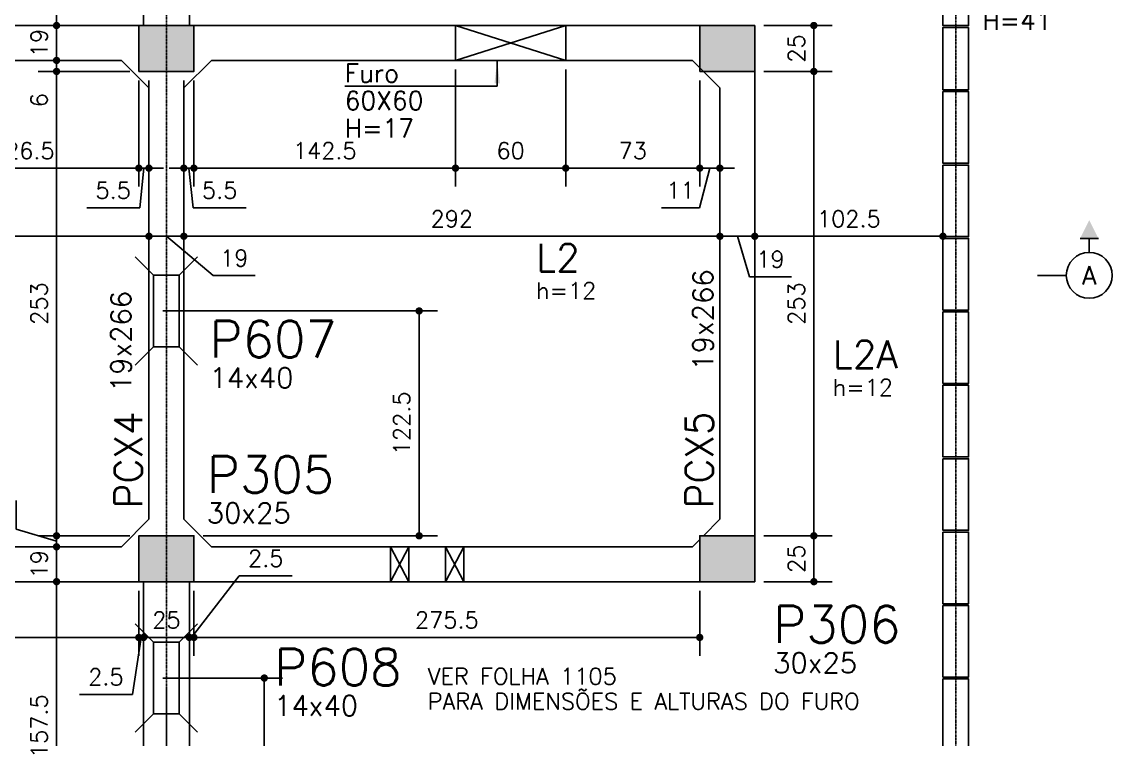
# Model space of a CAD drawing. Extents: x -39962 to 8542, y 35336 to 43602.
# Drawn here: x 1150 to 1744, y 36574 to 36965 of the extents above; entities that cross this region are included whole.
import ezdxf
from ezdxf.enums import TextEntityAlignment as Align

# ---------------------------------------------------------------- set-up
doc = ezdxf.new("R2010")
doc.units = 0
doc.linetypes.add('AXES', pattern=[0.54, 0.3, -0.08, 0.08, -0.08])
doc.layers.get('0').update_dxf_attribs({"linetype": 'CONTINUOUS'})
doc.layers.get('Defpoints').update_dxf_attribs({"linetype": 'CONTINUOUS'})
for name, color, linetype in [('41', 2, 'CONTINUOUS'), ('COTA', 1, 'CONTINUOUS'), ('EIXOS', 1, 'AXES'), ('H2', 252, 'CONTINUOUS'), ('L-D', 2, 'CONTINUOUS'), ('L-N', 4, 'CONTINUOUS'), ('LINHA_FINA', 1, 'CONTINUOUS'), ('Linha_media', 4, 'CONTINUOUS'), ('ORELHA', 1, 'CONTINUOUS'), ('P-D', 2, 'CONTINUOUS'), ('P-M', 5, 'CONTINUOUS'), ('PENA_1', 1, 'CONTINUOUS'), ('PIL-N', 4, 'CONTINUOUS'), ('VIG-D', 2, 'CONTINUOUS'), ('VIG-N', 4, 'CONTINUOUS'), ('VIGA', 3, 'CONTINUOUS')]:
    doc.layers.add(name, color=color, linetype=linetype)
doc.styles.add('COTA', font='romans.shx')
doc.styles.add('ROMANS', font='ROMANS')
doc.styles.get("Standard").update_dxf_attribs({"font": 'ROMANS.SHX'})
doc.styles.add('Texto1', font='romans.shx', dxfattribs={"height": 9})
doc.dimstyles.new('forma', dxfattribs={"dimscale": 5, "dimtxt": 1.8, "dimasz": 0.8, "dimexe": 2, "dimexo": 1, "dimgap": 1, "dimtad": 1, "dimdec": 1, "dimzin": 9, "dimdsep": 46, "dimtxsty": 'COTA', "dimblk1": 'DOT', "dimblk2": 'DOT', "dimsah": 1, "dimcen": 0, "dimdle": 1, "dimclrd": 256, "dimclre": 256, "dimclrt": 2, "dimadec": 0, "dimazin": 0, "dimtfac": 1, "dimtdec": 0, "dimtmove": 0, "dimatfit": 3, "dimfxl": 1, "dimtolj": 1, "dimtzin": 0, "dimarcsym": 0})

# ---------------------------------------------------------------- blocks, each defined once
blk = doc.blocks.new('seção_dir')
at = {"layer": 'Linha_media'}
for p, q in [((-1, 4), (1, 4)), ((0, 2.5), (0, 4)), ((-5.62, 0), (-2.5, 0))]:
    blk.add_line(p, q, dxfattribs=at)
blk.add_circle((0, 0), 2.5, dxfattribs=at)
blk.add_solid([(-1, 4), (0, 6), (1, 4)], dxfattribs=at)
blk = doc.blocks.new('atrib_seção')
at = {"layer": 'Linha_media', "style": 'ROMANS'}
blk.add_attdef('X', text='', height=2, dxfattribs=at).set_placement((0, 0), align=Align.MIDDLE)
blk = doc.blocks.new('_Dot')
at = {"color": 0, "linetype": 'ByBlock', "lineweight": -2}
blk.add_line((-0.5, 0), (-1, 0), dxfattribs=at)
at = {"color": 0, "linetype": 'ByBlock', "const_width": 0.5}
blk.add_lwpolyline([(-0.25, 0, 1), (0.25, 0, 1)], format="xyb", close=True, dxfattribs=at)
blk = doc.blocks.new('*D76')
at = {"layer": 'COTA', "lineweight": -2, "transparency": 16777216}
for p, q in [((1175.61, 36659.59), (1158.68, 36659.59)), ((1168.68, 36506.09), (1168.68, 36655.59)), ((1211.01, 36502.09), (1158.68, 36502.09))]:
    blk.add_line(p, q, dxfattribs=at)
at = {"layer": 'Defpoints', "color": 0, "transparency": 16777216}
for p in [(1168.68, 36659.59), (1180.61, 36659.59), (1216.01, 36502.09)]:
    blk.add_point(p, dxfattribs=at)
at = {"layer": 'COTA', "lineweight": -2, "transparency": 16777216, "xscale": 4, "yscale": 4, "zscale": 4}
for p, rotation in [((1168.68, 36659.59), 90), ((1168.68, 36502.09), 270)]:
    blk.add_blockref('_Dot', p, dxfattribs=dict(at, rotation=rotation))
at = {"layer": 'COTA', "color": 2, "transparency": 16777216, "insert": (1159.18, 36580.84), "char_height": 9, "attachment_point": 5, "rotation": 90, "style": 'COTA'}
blk.add_mtext('\\A1;157.5 ', dxfattribs=at)
blk = doc.blocks.new('*D77')
at = {"layer": 'COTA', "lineweight": -2, "transparency": 16777216}
for p, q in [((1175.61, 36678.59), (1158.68, 36678.59)), ((1168.68, 36663.59), (1168.68, 36674.59)), ((1175.61, 36659.59), (1158.68, 36659.59))]:
    blk.add_line(p, q, dxfattribs=at)
at = {"layer": 'Defpoints', "color": 0, "transparency": 16777216}
for p in [(1168.68, 36678.59), (1180.61, 36678.59), (1180.61, 36659.59)]:
    blk.add_point(p, dxfattribs=at)
at = {"layer": 'COTA', "lineweight": -2, "transparency": 16777216, "xscale": 4, "yscale": 4, "zscale": 4}
for p, rotation in [((1168.68, 36678.59), 90), ((1168.68, 36659.59), 270)]:
    blk.add_blockref('_Dot', p, dxfattribs=dict(at, rotation=rotation))
at = {"layer": 'COTA', "color": 2, "transparency": 16777216, "insert": (1159.18, 36669.09), "char_height": 9, "attachment_point": 5, "rotation": 90, "style": 'COTA'}
blk.add_mtext('\\A1;19 ', dxfattribs=at)
blk = doc.blocks.new('*D78')
at = {"layer": 'COTA', "lineweight": -2, "transparency": 16777216}
for p, q in [((1208.51, 36937.59), (1158.68, 36937.59)), ((1168.68, 36688.59), (1168.68, 36933.59)), ((1208.51, 36684.59), (1158.68, 36684.59))]:
    blk.add_line(p, q, dxfattribs=at)
at = {"layer": 'Defpoints', "color": 0, "transparency": 16777216}
for p in [(1168.68, 36937.59), (1213.51, 36937.59), (1213.51, 36684.59)]:
    blk.add_point(p, dxfattribs=at)
at = {"layer": 'COTA', "lineweight": -2, "transparency": 16777216, "xscale": 4, "yscale": 4, "zscale": 4}
for p, rotation in [((1168.68, 36937.59), 90), ((1168.68, 36684.59), 270)]:
    blk.add_blockref('_Dot', p, dxfattribs=dict(at, rotation=rotation))
at = {"layer": 'COTA', "color": 2, "transparency": 16777216, "insert": (1159.18, 36811.09), "char_height": 9, "attachment_point": 5, "rotation": 90, "style": 'COTA'}
blk.add_mtext('\\A1;253 ', dxfattribs=at)
blk = doc.blocks.new('*D79')
at = {"layer": 'COTA', "lineweight": -2, "transparency": 16777216}
for p, q in [((1146.68, 36688.19), (1146.68, 36703.76)), ((1168.68, 36688.59), (1168.68, 36692.59)), ((1168.68, 36681.59), (1146.68, 36688.19)), ((1208.51, 36684.59), (1158.68, 36684.59)), ((1168.68, 36684.59), (1168.68, 36678.59)), ((1168.68, 36684.59), (1168.68, 36678.59)), ((1172.01, 36678.59), (1158.68, 36678.59)), ((1168.68, 36674.59), (1168.68, 36670.59))]:
    blk.add_line(p, q, dxfattribs=at)
at = {"layer": 'Defpoints', "color": 0, "transparency": 16777216}
for p in [(1213.51, 36684.59), (1168.68, 36678.59), (1177.01, 36678.59)]:
    blk.add_point(p, dxfattribs=at)
at = {"layer": 'COTA', "lineweight": -2, "transparency": 16777216, "xscale": 4, "yscale": 4, "zscale": 4}
for p, rotation in [((1168.68, 36684.59), 270), ((1168.68, 36678.59), 90)]:
    blk.add_blockref('_Dot', p, dxfattribs=dict(at, rotation=rotation))
at = {"layer": 'COTA', "color": 2, "transparency": 16777216, "insert": (1137.18, 36695.98), "char_height": 9, "attachment_point": 5, "rotation": 90, "style": 'COTA'}
blk.add_mtext('\\A1;6 ', dxfattribs=at)
blk = doc.blocks.new('*D80')
at = {"layer": 'COTA', "lineweight": -2, "transparency": 16777216}
for p, q in [((1168.68, 36947.59), (1168.68, 36951.59)), ((1166.27, 36943.59), (1158.68, 36943.59)), ((1168.68, 36937.59), (1168.68, 36943.59)), ((1208.51, 36937.59), (1158.68, 36937.59)), ((1168.68, 36933.59), (1168.68, 36929.59))]:
    blk.add_line(p, q, dxfattribs=at)
at = {"layer": 'Defpoints', "color": 0, "transparency": 16777216}
for p in [(1168.68, 36943.59), (1171.27, 36943.59), (1213.51, 36937.59)]:
    blk.add_point(p, dxfattribs=at)
at = {"layer": 'COTA', "lineweight": -2, "transparency": 16777216, "xscale": 4, "yscale": 4, "zscale": 4}
for p, rotation in [((1168.68, 36943.59), 270), ((1168.68, 36937.59), 90)]:
    blk.add_blockref('_Dot', p, dxfattribs=dict(at, rotation=rotation))
at = {"layer": 'COTA', "color": 2, "transparency": 16777216, "insert": (1159.18, 36921.91), "char_height": 9, "attachment_point": 5, "rotation": 90, "style": 'COTA'}
blk.add_mtext('\\A1;6 ', dxfattribs=at)
blk = doc.blocks.new('*D81')
at = {"layer": 'COTA', "lineweight": -2, "transparency": 16777216}
for p, q in [((1166.27, 36962.59), (1158.68, 36962.59)), ((1168.68, 36947.59), (1168.68, 36958.59)), ((1166.27, 36943.59), (1158.68, 36943.59))]:
    blk.add_line(p, q, dxfattribs=at)
at = {"layer": 'Defpoints', "color": 0, "transparency": 16777216}
for p in [(1168.68, 36962.59), (1171.27, 36962.59), (1171.27, 36943.59)]:
    blk.add_point(p, dxfattribs=at)
at = {"layer": 'COTA', "lineweight": -2, "transparency": 16777216, "xscale": 4, "yscale": 4, "zscale": 4}
for p, rotation in [((1168.68, 36962.59), 90), ((1168.68, 36943.59), 270)]:
    blk.add_blockref('_Dot', p, dxfattribs=dict(at, rotation=rotation))
at = {"layer": 'COTA', "color": 2, "transparency": 16777216, "insert": (1159.18, 36953.09), "char_height": 9, "attachment_point": 5, "rotation": 90, "style": 'COTA'}
blk.add_mtext('\\A1;19 ', dxfattribs=at)
blk = doc.blocks.new('*D82')
at = {"layer": 'COTA', "lineweight": -2, "transparency": 16777216}
for p, q in [((1172.85, 37017.59), (1158.68, 37017.59)), ((1168.68, 36966.59), (1168.68, 37013.59)), ((1166.27, 36962.59), (1158.68, 36962.59))]:
    blk.add_line(p, q, dxfattribs=at)
at = {"layer": 'Defpoints', "color": 0, "transparency": 16777216}
for p in [(1168.68, 37017.59), (1177.85, 37017.59), (1171.27, 36962.59)]:
    blk.add_point(p, dxfattribs=at)
at = {"layer": 'COTA', "lineweight": -2, "transparency": 16777216, "xscale": 4, "yscale": 4, "zscale": 4}
for p, rotation in [((1168.68, 37017.59), 90), ((1168.68, 36962.59), 270)]:
    blk.add_blockref('_Dot', p, dxfattribs=dict(at, rotation=rotation))
at = {"layer": 'COTA', "color": 2, "transparency": 16777216, "insert": (1159.18, 36990.09), "char_height": 9, "attachment_point": 5, "rotation": 90, "style": 'COTA'}
blk.add_mtext('\\A1;55 ', dxfattribs=at)
blk = doc.blocks.new('*D87')
at = {"layer": 'COTA', "lineweight": -2, "transparency": 16777216}
for p, q in [((927.01, 36852.76), (927.01, 36857.76)), ((1219.01, 36852.76), (1219.01, 36857.76)), ((931.01, 36847.76), (1215.01, 36847.76))]:
    blk.add_line(p, q, dxfattribs=at)
at = {"layer": 'Defpoints', "color": 0, "transparency": 16777216}
for p in [(927.01, 36847.76), (1219.01, 36847.76), (1219.01, 36847.76)]:
    blk.add_point(p, dxfattribs=at)
at = {"layer": 'COTA', "lineweight": -2, "transparency": 16777216, "xscale": 4, "yscale": 4, "zscale": 4, "rotation": 180}
blk.add_blockref('_Dot', (927.01, 36847.76), dxfattribs=at)
at = {"layer": 'COTA', "lineweight": -2, "transparency": 16777216, "xscale": 4, "yscale": 4, "zscale": 4}
blk.add_blockref('_Dot', (1219.01, 36847.76), dxfattribs=at)
at = {"layer": 'COTA', "color": 2, "transparency": 16777216, "insert": (1073.01, 36857.26), "char_height": 9, "attachment_point": 5, "style": 'COTA'}
blk.add_mtext('\\A1;292 ', dxfattribs=at)
blk = doc.blocks.new('*D88')
at = {"layer": 'COTA', "lineweight": -2, "transparency": 16777216}
for p, q in [((1219.01, 36852.76), (1219.01, 36857.76)), ((1223.01, 36847.76), (1234.01, 36847.76)), ((1228.51, 36847.76), (1254.05, 36826.38)), ((1238.01, 36846.01), (1238.01, 36837.76)), ((1254.05, 36826.38), (1276.91, 36826.38))]:
    blk.add_line(p, q, dxfattribs=at)
at = {"layer": 'Defpoints', "color": 0, "transparency": 16777216}
for p in [(1238.01, 36851.01), (1219.01, 36847.76), (1238.01, 36847.76)]:
    blk.add_point(p, dxfattribs=at)
at = {"layer": 'COTA', "lineweight": -2, "transparency": 16777216, "xscale": 4, "yscale": 4, "zscale": 4, "rotation": 180}
blk.add_blockref('_Dot', (1219.01, 36847.76), dxfattribs=at)
at = {"layer": 'COTA', "lineweight": -2, "transparency": 16777216, "xscale": 4, "yscale": 4, "zscale": 4}
blk.add_blockref('_Dot', (1238.01, 36847.76), dxfattribs=at)
at = {"layer": 'COTA', "color": 2, "transparency": 16777216, "insert": (1265.48, 36835.88), "char_height": 9, "attachment_point": 5, "style": 'COTA'}
blk.add_mtext('\\A1;19 ', dxfattribs=at)
blk = doc.blocks.new('*D89')
at = {"layer": 'COTA', "lineweight": -2, "transparency": 16777216}
for p, q in [((1530.01, 36848.96), (1530.01, 36857.76)), ((1238.01, 36846.01), (1238.01, 36837.76)), ((1242.01, 36847.76), (1526.01, 36847.76))]:
    blk.add_line(p, q, dxfattribs=at)
at = {"layer": 'Defpoints', "color": 0, "transparency": 16777216}
for p in [(1238.01, 36851.01), (1530.01, 36847.76), (1530.01, 36843.96)]:
    blk.add_point(p, dxfattribs=at)
at = {"layer": 'COTA', "lineweight": -2, "transparency": 16777216, "xscale": 4, "yscale": 4, "zscale": 4, "rotation": 180}
blk.add_blockref('_Dot', (1238.01, 36847.76), dxfattribs=at)
at = {"layer": 'COTA', "lineweight": -2, "transparency": 16777216, "xscale": 4, "yscale": 4, "zscale": 4}
blk.add_blockref('_Dot', (1530.01, 36847.76), dxfattribs=at)
at = {"layer": 'COTA', "color": 2, "transparency": 16777216, "insert": (1384.01, 36857.26), "char_height": 9, "attachment_point": 5, "style": 'COTA'}
blk.add_mtext('\\A1;292 ', dxfattribs=at)
blk = doc.blocks.new('*D90')
at = {"layer": 'COTA', "lineweight": -2, "transparency": 16777216}
for p, q in [((1530.01, 36848.96), (1530.01, 36857.76)), ((1534.01, 36847.76), (1545.01, 36847.76)), ((1539.51, 36847.76), (1546.11, 36825.76)), ((1549.01, 36843.53), (1549.01, 36837.76)), ((1546.11, 36825.76), (1568.97, 36825.76))]:
    blk.add_line(p, q, dxfattribs=at)
at = {"layer": 'Defpoints', "color": 0, "transparency": 16777216}
for p in [(1530.01, 36843.96), (1549.01, 36848.53), (1549.01, 36847.76)]:
    blk.add_point(p, dxfattribs=at)
at = {"layer": 'COTA', "lineweight": -2, "transparency": 16777216, "xscale": 4, "yscale": 4, "zscale": 4, "rotation": 180}
blk.add_blockref('_Dot', (1530.01, 36847.76), dxfattribs=at)
at = {"layer": 'COTA', "lineweight": -2, "transparency": 16777216, "xscale": 4, "yscale": 4, "zscale": 4}
blk.add_blockref('_Dot', (1549.01, 36847.76), dxfattribs=at)
at = {"layer": 'COTA', "color": 2, "transparency": 16777216, "insert": (1557.54, 36835.26), "char_height": 9, "attachment_point": 5, "style": 'COTA'}
blk.add_mtext('\\A1;19 ', dxfattribs=at)
blk = doc.blocks.new('*D91')
at = {"layer": 'COTA', "lineweight": -2, "transparency": 16777216}
for p, q in [((1549.01, 36843.53), (1549.01, 36837.76)), ((1553.01, 36847.76), (1647.51, 36847.76)), ((1651.51, 36843.53), (1651.51, 36837.76))]:
    blk.add_line(p, q, dxfattribs=at)
at = {"layer": 'Defpoints', "color": 0, "transparency": 16777216}
for p in [(1549.01, 36848.53), (1651.51, 36848.53), (1651.51, 36847.76)]:
    blk.add_point(p, dxfattribs=at)
at = {"layer": 'COTA', "lineweight": -2, "transparency": 16777216, "xscale": 4, "yscale": 4, "zscale": 4, "rotation": 180}
blk.add_blockref('_Dot', (1549.01, 36847.76), dxfattribs=at)
at = {"layer": 'COTA', "lineweight": -2, "transparency": 16777216, "xscale": 4, "yscale": 4, "zscale": 4}
blk.add_blockref('_Dot', (1651.51, 36847.76), dxfattribs=at)
at = {"layer": 'COTA', "color": 2, "transparency": 16777216, "insert": (1600.26, 36857.26), "char_height": 9, "attachment_point": 5, "style": 'COTA'}
blk.add_mtext('\\A1;102.5 ', dxfattribs=at)
blk = doc.blocks.new('*D106')
at = {"layer": 'COTA', "lineweight": -2, "transparency": 16777216}
for p, q in [((938.01, 36654.59), (938.01, 36619.2)), ((1213.51, 36654.59), (1213.51, 36619.2)), ((942.01, 36629.2), (1209.51, 36629.2))]:
    blk.add_line(p, q, dxfattribs=at)
at = {"layer": 'Defpoints', "color": 0, "transparency": 16777216}
for p in [(938.01, 36659.59), (1213.51, 36659.59), (1213.51, 36629.2)]:
    blk.add_point(p, dxfattribs=at)
at = {"layer": 'COTA', "lineweight": -2, "transparency": 16777216, "xscale": 4, "yscale": 4, "zscale": 4, "rotation": 180}
blk.add_blockref('_Dot', (938.01, 36629.2), dxfattribs=at)
at = {"layer": 'COTA', "lineweight": -2, "transparency": 16777216, "xscale": 4, "yscale": 4, "zscale": 4}
blk.add_blockref('_Dot', (1213.51, 36629.2), dxfattribs=at)
at = {"layer": 'COTA', "color": 2, "transparency": 16777216, "insert": (1075.76, 36638.7), "char_height": 9, "attachment_point": 5, "style": 'COTA'}
blk.add_mtext('\\A1;275.5 ', dxfattribs=at)
blk = doc.blocks.new('*D107')
at = {"layer": 'COTA', "lineweight": -2, "transparency": 16777216}
for p, q in [((1243.51, 36654.59), (1243.51, 36619.2)), ((1519.01, 36654.59), (1519.01, 36619.2)), ((1247.51, 36629.2), (1515.01, 36629.2))]:
    blk.add_line(p, q, dxfattribs=at)
at = {"layer": 'Defpoints', "color": 0, "transparency": 16777216}
for p in [(1243.51, 36659.59), (1519.01, 36659.59), (1519.01, 36629.2)]:
    blk.add_point(p, dxfattribs=at)
at = {"layer": 'COTA', "lineweight": -2, "transparency": 16777216, "xscale": 4, "yscale": 4, "zscale": 4, "rotation": 180}
blk.add_blockref('_Dot', (1243.51, 36629.2), dxfattribs=at)
at = {"layer": 'COTA', "lineweight": -2, "transparency": 16777216, "xscale": 4, "yscale": 4, "zscale": 4}
blk.add_blockref('_Dot', (1519.01, 36629.2), dxfattribs=at)
at = {"layer": 'COTA', "color": 2, "transparency": 16777216, "insert": (1381.26, 36638.7), "char_height": 9, "attachment_point": 5, "style": 'COTA'}
blk.add_mtext('\\A1;275.5 ', dxfattribs=at)
blk = doc.blocks.new('*D117')
at = {"layer": 'COTA', "lineweight": -2, "transparency": 16777216}
for p, q in [((1087.01, 36938.59), (1087.01, 36874.88)), ((1213.51, 36932.59), (1213.51, 36874.88)), ((1209.51, 36884.88), (1091.01, 36884.88))]:
    blk.add_line(p, q, dxfattribs=at)
at = {"layer": 'Defpoints', "color": 0, "transparency": 16777216}
for p in [(1087.01, 36943.59), (1213.51, 36937.59), (1087.01, 36884.88)]:
    blk.add_point(p, dxfattribs=at)
at = {"layer": 'COTA', "lineweight": -2, "transparency": 16777216, "xscale": 4, "yscale": 4, "zscale": 4, "rotation": 180}
blk.add_blockref('_Dot', (1087.01, 36884.88), dxfattribs=at)
at = {"layer": 'COTA', "lineweight": -2, "transparency": 16777216, "xscale": 4, "yscale": 4, "zscale": 4}
blk.add_blockref('_Dot', (1213.51, 36884.88), dxfattribs=at)
at = {"layer": 'COTA', "color": 2, "transparency": 16777216, "insert": (1150.26, 36894.38), "char_height": 9, "attachment_point": 5, "style": 'COTA'}
blk.add_mtext('\\A1;126.5 ', dxfattribs=at)
blk = doc.blocks.new('*D119')
at = {"layer": 'COTA', "lineweight": -2, "transparency": 16777216}
for p, q in [((1213.51, 36932.59), (1213.51, 36874.88)), ((1219.01, 36932.59), (1219.01, 36874.88)), ((1209.51, 36884.88), (1205.51, 36884.88)), ((1219.01, 36884.88), (1213.51, 36884.88)), ((1219.01, 36884.88), (1213.51, 36884.88)), ((1216.26, 36884.88), (1213.95, 36863.31)), ((1223.01, 36884.88), (1227.01, 36884.88)), ((1213.95, 36863.31), (1185.09, 36863.31))]:
    blk.add_line(p, q, dxfattribs=at)
at = {"layer": 'Defpoints', "color": 0, "transparency": 16777216}
for p in [(1213.51, 36937.59), (1219.01, 36937.59), (1213.51, 36884.88)]:
    blk.add_point(p, dxfattribs=at)
at = {"layer": 'COTA', "lineweight": -2, "transparency": 16777216, "xscale": 4, "yscale": 4, "zscale": 4}
blk.add_blockref('_Dot', (1213.51, 36884.88), dxfattribs=at)
at = {"layer": 'COTA', "lineweight": -2, "transparency": 16777216, "xscale": 4, "yscale": 4, "zscale": 4, "rotation": 180}
blk.add_blockref('_Dot', (1219.01, 36884.88), dxfattribs=at)
at = {"layer": 'COTA', "color": 2, "transparency": 16777216, "insert": (1199.52, 36872.81), "char_height": 9, "attachment_point": 5, "style": 'COTA'}
blk.add_mtext('\\A1;5.5 ', dxfattribs=at)
blk = doc.blocks.new('*D120')
at = {"layer": 'COTA', "lineweight": -2, "transparency": 16777216}
for p, q in [((1386.01, 36938.59), (1386.01, 36874.88)), ((1243.51, 36932.59), (1243.51, 36874.88)), ((1247.51, 36884.88), (1382.01, 36884.88))]:
    blk.add_line(p, q, dxfattribs=at)
at = {"layer": 'Defpoints', "color": 0, "transparency": 16777216}
for p in [(1386.01, 36943.59), (1243.51, 36937.59), (1386.01, 36884.88)]:
    blk.add_point(p, dxfattribs=at)
at = {"layer": 'COTA', "lineweight": -2, "transparency": 16777216, "xscale": 4, "yscale": 4, "zscale": 4}
for p, rotation in [((1243.51, 36884.88), 179.9999989904449), ((1386.01, 36884.88), 359.9999989904449)]:
    blk.add_blockref('_Dot', p, dxfattribs=dict(at, rotation=rotation))
at = {"layer": 'COTA', "color": 2, "transparency": 16777216, "insert": (1314.76, 36894.38), "char_height": 9, "attachment_point": 5, "rotation": 360, "style": 'COTA'}
blk.add_mtext('\\A1;142.5 ', dxfattribs=at)
blk = doc.blocks.new('*D121')
at = {"layer": 'COTA', "lineweight": -2, "transparency": 16777216}
for p, q in [((1386.01, 36938.59), (1386.01, 36874.88)), ((1446.01, 36938.59), (1446.01, 36874.88)), ((1390.01, 36884.88), (1442.01, 36884.88))]:
    blk.add_line(p, q, dxfattribs=at)
at = {"layer": 'Defpoints', "color": 0, "transparency": 16777216}
for p in [(1386.01, 36943.59), (1446.01, 36943.59), (1446.01, 36884.88)]:
    blk.add_point(p, dxfattribs=at)
at = {"layer": 'COTA', "lineweight": -2, "transparency": 16777216, "xscale": 4, "yscale": 4, "zscale": 4}
for p, rotation in [((1386.01, 36884.88), 179.9999989904449), ((1446.01, 36884.88), 359.9999989904449)]:
    blk.add_blockref('_Dot', p, dxfattribs=dict(at, rotation=rotation))
at = {"layer": 'COTA', "color": 2, "transparency": 16777216, "insert": (1416.01, 36894.38), "char_height": 9, "attachment_point": 5, "rotation": 360, "style": 'COTA'}
blk.add_mtext('\\A1;60 ', dxfattribs=at)
blk = doc.blocks.new('*D122')
at = {"layer": 'COTA', "lineweight": -2, "transparency": 16777216}
for p, q in [((1238.01, 36932.59), (1238.01, 36874.88)), ((1243.51, 36932.59), (1243.51, 36874.88)), ((1234.01, 36884.88), (1230.01, 36884.88)), ((1238.01, 36884.88), (1243.51, 36884.88)), ((1238.01, 36884.88), (1243.51, 36884.88)), ((1240.76, 36884.88), (1243.08, 36863.31)), ((1247.51, 36884.88), (1251.51, 36884.88)), ((1243.08, 36863.31), (1271.94, 36863.31))]:
    blk.add_line(p, q, dxfattribs=at)
at = {"layer": 'Defpoints', "color": 0, "transparency": 16777216}
for p in [(1238.01, 36937.59), (1243.51, 36937.59), (1243.51, 36884.88)]:
    blk.add_point(p, dxfattribs=at)
at = {"layer": 'COTA', "lineweight": -2, "transparency": 16777216, "xscale": 4, "yscale": 4, "zscale": 4}
for p, rotation in [((1238.01, 36884.88), 359.9999989904449), ((1243.51, 36884.88), 179.9999989904449)]:
    blk.add_blockref('_Dot', p, dxfattribs=dict(at, rotation=rotation))
at = {"layer": 'COTA', "color": 2, "transparency": 16777216, "insert": (1257.51, 36872.81), "char_height": 9, "attachment_point": 5, "rotation": 360, "style": 'COTA'}
blk.add_mtext('\\A1;5.5 ', dxfattribs=at)
blk = doc.blocks.new('*D123')
at = {"layer": 'COTA', "lineweight": -2, "transparency": 16777216}
for p, q in [((1446.01, 36938.59), (1446.01, 36874.88)), ((1519.01, 36932.59), (1519.01, 36874.88)), ((1450.01, 36884.88), (1515.01, 36884.88))]:
    blk.add_line(p, q, dxfattribs=at)
at = {"layer": 'Defpoints', "color": 0, "transparency": 16777216}
for p in [(1446.01, 36943.59), (1519.01, 36937.59), (1519.01, 36884.88)]:
    blk.add_point(p, dxfattribs=at)
at = {"layer": 'COTA', "lineweight": -2, "transparency": 16777216, "xscale": 4, "yscale": 4, "zscale": 4, "rotation": 180}
blk.add_blockref('_Dot', (1446.01, 36884.88), dxfattribs=at)
at = {"layer": 'COTA', "lineweight": -2, "transparency": 16777216, "xscale": 4, "yscale": 4, "zscale": 4}
blk.add_blockref('_Dot', (1519.01, 36884.88), dxfattribs=at)
at = {"layer": 'COTA', "color": 2, "transparency": 16777216, "insert": (1482.51, 36894.38), "char_height": 9, "attachment_point": 5, "style": 'COTA'}
blk.add_mtext('\\A1;73 ', dxfattribs=at)
blk = doc.blocks.new('*D124')
at = {"layer": 'COTA', "lineweight": -2, "transparency": 16777216}
for p, q in [((1519.01, 36932.59), (1519.01, 36874.88)), ((1530.01, 36896.81), (1530.01, 36874.88)), ((1515.01, 36884.88), (1511.01, 36884.88)), ((1524.51, 36884.88), (1518.88, 36863.31)), ((1519.01, 36884.88), (1530.01, 36884.88)), ((1519.01, 36884.88), (1530.01, 36884.88)), ((1534.01, 36884.88), (1538.01, 36884.88)), ((1518.88, 36863.31), (1498.17, 36863.31))]:
    blk.add_line(p, q, dxfattribs=at)
at = {"layer": 'Defpoints', "color": 0, "transparency": 16777216}
for p in [(1519.01, 36937.59), (1530.01, 36901.81), (1530.01, 36884.88)]:
    blk.add_point(p, dxfattribs=at)
at = {"layer": 'COTA', "lineweight": -2, "transparency": 16777216, "xscale": 4, "yscale": 4, "zscale": 4}
blk.add_blockref('_Dot', (1519.01, 36884.88), dxfattribs=at)
at = {"layer": 'COTA', "lineweight": -2, "transparency": 16777216, "xscale": 4, "yscale": 4, "zscale": 4, "rotation": 180}
blk.add_blockref('_Dot', (1530.01, 36884.88), dxfattribs=at)
at = {"layer": 'COTA', "color": 2, "transparency": 16777216, "insert": (1508.52, 36872.81), "char_height": 9, "attachment_point": 5, "style": 'COTA'}
blk.add_mtext('\\A1;11 ', dxfattribs=at)
blk = doc.blocks.new('*D125')
at = {"layer": 'COTA', "lineweight": -2, "transparency": 16777216}
for p, q in [((1554.01, 36684.59), (1591.2, 36684.59)), ((1581.2, 36663.59), (1581.2, 36680.59)), ((1554.01, 36659.59), (1591.2, 36659.59))]:
    blk.add_line(p, q, dxfattribs=at)
at = {"layer": 'Defpoints', "color": 0, "transparency": 16777216}
for p in [(1549.01, 36684.59), (1581.2, 36684.59), (1549.01, 36659.59)]:
    blk.add_point(p, dxfattribs=at)
at = {"layer": 'COTA', "lineweight": -2, "transparency": 16777216, "xscale": 4, "yscale": 4, "zscale": 4}
for p, rotation in [((1581.2, 36684.59), 90), ((1581.2, 36659.59), 270)]:
    blk.add_blockref('_Dot', p, dxfattribs=dict(at, rotation=rotation))
at = {"layer": 'COTA', "color": 2, "transparency": 16777216, "insert": (1571.7, 36672.09), "char_height": 9, "attachment_point": 5, "rotation": 90, "style": 'COTA'}
blk.add_mtext('\\A1;25 ', dxfattribs=at)
blk = doc.blocks.new('*D126')
at = {"layer": 'COTA', "lineweight": -2, "transparency": 16777216}
for p, q in [((1554.01, 36937.59), (1591.2, 36937.59)), ((1581.2, 36688.59), (1581.2, 36933.59)), ((1554.01, 36684.59), (1591.2, 36684.59))]:
    blk.add_line(p, q, dxfattribs=at)
at = {"layer": 'Defpoints', "color": 0, "transparency": 16777216}
for p in [(1549.01, 36937.59), (1581.2, 36937.59), (1549.01, 36684.59)]:
    blk.add_point(p, dxfattribs=at)
at = {"layer": 'COTA', "lineweight": -2, "transparency": 16777216, "xscale": 4, "yscale": 4, "zscale": 4}
for p, rotation in [((1581.2, 36937.59), 90), ((1581.2, 36684.59), 270)]:
    blk.add_blockref('_Dot', p, dxfattribs=dict(at, rotation=rotation))
at = {"layer": 'COTA', "color": 2, "transparency": 16777216, "insert": (1571.7, 36811.09), "char_height": 9, "attachment_point": 5, "rotation": 90, "style": 'COTA'}
blk.add_mtext('\\A1;253 ', dxfattribs=at)
blk = doc.blocks.new('*D127')
at = {"layer": 'COTA', "lineweight": -2, "transparency": 16777216}
for p, q in [((1554.01, 36962.59), (1591.2, 36962.59)), ((1581.2, 36941.59), (1581.2, 36958.59)), ((1554.01, 36937.59), (1591.2, 36937.59))]:
    blk.add_line(p, q, dxfattribs=at)
at = {"layer": 'Defpoints', "color": 0, "transparency": 16777216}
for p in [(1549.01, 36962.59), (1581.2, 36962.59), (1549.01, 36937.59)]:
    blk.add_point(p, dxfattribs=at)
at = {"layer": 'COTA', "lineweight": -2, "transparency": 16777216, "xscale": 4, "yscale": 4, "zscale": 4}
for p, rotation in [((1581.2, 36962.59), 90), ((1581.2, 36937.59), 270)]:
    blk.add_blockref('_Dot', p, dxfattribs=dict(at, rotation=rotation))
at = {"layer": 'COTA', "color": 2, "transparency": 16777216, "insert": (1571.7, 36950.09), "char_height": 9, "attachment_point": 5, "rotation": 90, "style": 'COTA'}
blk.add_mtext('\\A1;25 ', dxfattribs=at)
blk = doc.blocks.new('*D129')
at = {"layer": 'COTA', "lineweight": -2, "transparency": 16777216}
for p, q in [((1213.51, 36654.59), (1213.51, 36619.2)), ((1209.51, 36629.2), (1205.51, 36629.2)), ((1214.76, 36629.2), (1209.98, 36598.2)), ((1213.51, 36629.2), (1216.01, 36629.2)), ((1213.51, 36629.2), (1216.01, 36629.2)), ((1220.01, 36629.2), (1224.01, 36629.2)), ((1216.01, 36627.18), (1216.01, 36619.2)), ((1209.98, 36598.2), (1181.13, 36598.2))]:
    blk.add_line(p, q, dxfattribs=at)
at = {"layer": 'Defpoints', "color": 0, "transparency": 16777216}
for p in [(1213.51, 36659.59), (1216.01, 36632.18), (1216.01, 36629.2)]:
    blk.add_point(p, dxfattribs=at)
at = {"layer": 'COTA', "lineweight": -2, "transparency": 16777216, "xscale": 4, "yscale": 4, "zscale": 4}
blk.add_blockref('_Dot', (1213.51, 36629.2), dxfattribs=at)
at = {"layer": 'COTA', "lineweight": -2, "transparency": 16777216, "xscale": 4, "yscale": 4, "zscale": 4, "rotation": 180}
blk.add_blockref('_Dot', (1216.01, 36629.2), dxfattribs=at)
at = {"layer": 'COTA', "color": 2, "transparency": 16777216, "insert": (1195.55, 36607.7), "char_height": 9, "attachment_point": 5, "style": 'COTA'}
blk.add_mtext('\\A1;2.5 ', dxfattribs=at)
blk = doc.blocks.new('*D130')
at = {"layer": 'COTA', "lineweight": -2, "transparency": 16777216}
for p, q in [((1241.01, 36636.5), (1241.01, 36619.2)), ((1220.01, 36629.2), (1237.01, 36629.2)), ((1216.01, 36627.18), (1216.01, 36619.2))]:
    blk.add_line(p, q, dxfattribs=at)
at = {"layer": 'Defpoints', "color": 0, "transparency": 16777216}
for p in [(1241.01, 36641.5), (1216.01, 36632.18), (1241.01, 36629.2)]:
    blk.add_point(p, dxfattribs=at)
at = {"layer": 'COTA', "lineweight": -2, "transparency": 16777216, "xscale": 4, "yscale": 4, "zscale": 4, "rotation": 180}
blk.add_blockref('_Dot', (1216.01, 36629.2), dxfattribs=at)
at = {"layer": 'COTA', "lineweight": -2, "transparency": 16777216, "xscale": 4, "yscale": 4, "zscale": 4}
blk.add_blockref('_Dot', (1241.01, 36629.2), dxfattribs=at)
at = {"layer": 'COTA', "color": 2, "transparency": 16777216, "insert": (1228.51, 36638.7), "char_height": 9, "attachment_point": 5, "style": 'COTA'}
blk.add_mtext('\\A1;25 ', dxfattribs=at)
blk = doc.blocks.new('*D131')
at = {"layer": 'COTA', "lineweight": -2, "transparency": 16777216}
for p, q in [((1242.26, 36629.2), (1268.18, 36662.76)), ((1268.18, 36662.76), (1297.04, 36662.76)), ((1243.51, 36654.59), (1243.51, 36619.2)), ((1241.01, 36636.5), (1241.01, 36619.2)), ((1237.01, 36629.2), (1233.01, 36629.2)), ((1241.01, 36629.2), (1243.51, 36629.2)), ((1241.01, 36629.2), (1243.51, 36629.2)), ((1247.51, 36629.2), (1251.51, 36629.2))]:
    blk.add_line(p, q, dxfattribs=at)
at = {"layer": 'Defpoints', "color": 0, "transparency": 16777216}
for p in [(1243.51, 36659.59), (1241.01, 36641.5), (1243.51, 36629.2)]:
    blk.add_point(p, dxfattribs=at)
at = {"layer": 'COTA', "lineweight": -2, "transparency": 16777216, "xscale": 4, "yscale": 4, "zscale": 4}
blk.add_blockref('_Dot', (1241.01, 36629.2), dxfattribs=at)
at = {"layer": 'COTA', "lineweight": -2, "transparency": 16777216, "xscale": 4, "yscale": 4, "zscale": 4, "rotation": 180}
blk.add_blockref('_Dot', (1243.51, 36629.2), dxfattribs=at)
at = {"layer": 'COTA', "color": 2, "transparency": 16777216, "insert": (1282.61, 36672.26), "char_height": 9, "attachment_point": 5, "style": 'COTA'}
blk.add_mtext('\\A1;2.5 ', dxfattribs=at)
blk = doc.blocks.new('*D146')
at = {"layer": 'COTA', "lineweight": -2, "transparency": 16777216}
for p, q in [((1226.51, 36607.09), (1291.83, 36607.09)), ((1281.83, 36506.09), (1281.83, 36603.09)), ((1246.01, 36502.09), (1291.83, 36502.09))]:
    blk.add_line(p, q, dxfattribs=at)
at = {"layer": 'Defpoints', "color": 0, "transparency": 16777216}
for p in [(1221.51, 36607.09), (1281.83, 36607.09), (1241.01, 36502.09)]:
    blk.add_point(p, dxfattribs=at)
at = {"layer": 'COTA', "lineweight": -2, "transparency": 16777216, "xscale": 4, "yscale": 4, "zscale": 4}
for p, rotation in [((1281.83, 36607.09), 90), ((1281.83, 36502.09), 270)]:
    blk.add_blockref('_Dot', p, dxfattribs=dict(at, rotation=rotation))
at = {"layer": 'COTA', "color": 2, "transparency": 16777216, "insert": (1272.33, 36554.59), "char_height": 9, "attachment_point": 5, "rotation": 90, "style": 'COTA'}
blk.add_mtext('\\A1;105 ', dxfattribs=at)
blk = doc.blocks.new('*D147')
at = {"layer": 'COTA', "lineweight": -2, "transparency": 16777216}
for p, q in [((1228.51, 36602.09), (1228.51, 36510.92)), ((1241.01, 36595.14), (1241.01, 36510.92)), ((1224.51, 36520.92), (1220.51, 36520.92)), ((1228.51, 36520.92), (1241.01, 36520.92)), ((1245.01, 36520.92), (1285.16, 36520.92))]:
    blk.add_line(p, q, dxfattribs=at)
at = {"layer": 'Defpoints', "color": 0, "transparency": 16777216}
for p in [(1228.51, 36607.09), (1241.01, 36600.14), (1228.51, 36520.92)]:
    blk.add_point(p, dxfattribs=at)
at = {"layer": 'COTA', "lineweight": -2, "transparency": 16777216, "xscale": 4, "yscale": 4, "zscale": 4}
blk.add_blockref('_Dot', (1228.51, 36520.92), dxfattribs=at)
at = {"layer": 'COTA', "lineweight": -2, "transparency": 16777216, "xscale": 4, "yscale": 4, "zscale": 4, "rotation": 180}
blk.add_blockref('_Dot', (1241.01, 36520.92), dxfattribs=at)
at = {"layer": 'COTA', "color": 2, "transparency": 16777216, "insert": (1267.09, 36530.42), "char_height": 9, "attachment_point": 5, "style": 'COTA'}
blk.add_mtext('\\A1;12.5 ', dxfattribs=at)
blk = doc.blocks.new('*D150')
at = {"layer": 'COTA', "lineweight": -2, "transparency": 16777216}
for p, q in [((1226.51, 36807.09), (1376.17, 36807.09)), ((1366.17, 36688.59), (1366.17, 36803.09)), ((1248.51, 36684.59), (1376.17, 36684.59))]:
    blk.add_line(p, q, dxfattribs=at)
at = {"layer": 'Defpoints', "color": 0, "transparency": 16777216}
for p in [(1221.51, 36807.09), (1366.17, 36807.09), (1243.51, 36684.59)]:
    blk.add_point(p, dxfattribs=at)
at = {"layer": 'COTA', "lineweight": -2, "transparency": 16777216, "xscale": 4, "yscale": 4, "zscale": 4}
for p, rotation in [((1366.17, 36807.09), 90), ((1366.17, 36684.59), 270)]:
    blk.add_blockref('_Dot', p, dxfattribs=dict(at, rotation=rotation))
at = {"layer": 'COTA', "color": 2, "transparency": 16777216, "insert": (1356.67, 36745.84), "char_height": 9, "attachment_point": 5, "rotation": 90, "style": 'COTA'}
blk.add_mtext('\\A1;122.5 ', dxfattribs=at)
blk = doc.blocks.new('ss')
at = {"layer": 'LINHA_FINA'}
blk.add_solid([(0, 0), (-2.5, -0.29), (-2.5, 0.3)], dxfattribs=at)

msp = doc.modelspace()

# ---------------------------------------------------------------- hatches: boundary and pattern name
at = {"layer": 'H2'}
for points in [[(1213.51, 36937.59), (1243.51, 36937.59), (1243.51, 36962.59), (1213.51, 36962.59)], [(1519.01, 36937.59), (1549.01, 36937.59), (1549.01, 36962.59), (1519.01, 36962.59)], [(1213.51, 36659.59), (1243.51, 36659.59), (1243.51, 36684.59), (1213.51, 36684.59)], [(1519.01, 36659.59), (1549.01, 36659.59), (1549.01, 36684.59), (1519.01, 36684.59)]]:
    msp.add_hatch(color=256, dxfattribs=at).paths.add_polyline_path(points)

# ---------------------------------------------------------------- linework, layer by layer
for points in [[(1665.51, 36996.59), (1665.51, 36962.59), (1651.51, 36962.59), (1651.51, 36996.59), (1665.51, 36996.59)], [(1665.51, 36961.59), (1665.51, 36927.59), (1651.51, 36927.59), (1651.51, 36961.59), (1665.51, 36961.59)], [(1651.51, 36926.59), (1651.51, 36887.59), (1665.51, 36887.59), (1665.51, 36926.59), (1651.51, 36926.59)], [(1651.51, 36886.59), (1651.51, 36847.59), (1665.51, 36847.59), (1665.51, 36886.59), (1651.51, 36886.59)], [(1651.51, 36846.59), (1651.51, 36807.59), (1665.51, 36807.59), (1665.51, 36846.59), (1651.51, 36846.59)], [(1651.51, 36806.59), (1651.51, 36767.59), (1665.51, 36767.59), (1665.51, 36806.59), (1651.51, 36806.59)], [(1651.51, 36766.59), (1651.51, 36727.59), (1665.51, 36727.59), (1665.51, 36766.59), (1651.51, 36766.59)], [(1651.51, 36726.59), (1651.51, 36687.59), (1665.51, 36687.59), (1665.51, 36726.59), (1651.51, 36726.59)], [(1651.51, 36686.59), (1651.51, 36647.59), (1665.51, 36647.59), (1665.51, 36686.59), (1651.51, 36686.59)], [(1651.51, 36646.59), (1651.51, 36607.59), (1665.51, 36607.59), (1665.51, 36646.59), (1651.51, 36646.59)], [(1651.51, 36606.59), (1651.51, 36567.59), (1665.51, 36567.59), (1665.51, 36606.59), (1651.51, 36606.59)]]:
    msp.add_lwpolyline(points)
at = {"layer": 'EIXOS', "color": 244, "true_color": 0x991b1e}
for p, q in [((1228.51, 35634.64), (1228.51, 37454.66)), ((1658.51, 35634.64), (1658.51, 37452.69))]:
    msp.add_line(p, q, dxfattribs=at)
at = {"layer": 'LINHA_FINA'}
for p, q in [((1408.72, 36929.47), (1408.72, 36943.59)), ((1325.73, 36929.47), (1408.72, 36929.47))]:
    msp.add_line(p, q, dxfattribs=at)
at = {"layer": 'ORELHA', "linetype": 'Continuous'}
for points in [[(1221.51, 36826.59), (1211.52, 36836.59)], [(1235.51, 36826.59), (1245.51, 36836.59)], [(1221.51, 36787.59), (1211.52, 36777.59)], [(1235.51, 36787.59), (1245.51, 36777.59)], [(1221.51, 36626.59), (1211.52, 36636.59)], [(1235.51, 36626.59), (1245.51, 36636.59)], [(1221.51, 36587.59), (1211.52, 36577.59)], [(1235.51, 36587.59), (1245.51, 36577.59)]]:
    msp.add_lwpolyline(points, dxfattribs=at)
at = {"layer": 'P-M', "linetype": 'Continuous'}
for points in [[(1213.51, 36937.59), (1243.51, 36937.59), (1243.51, 36962.59), (1213.51, 36962.59), (1213.51, 36937.59)], [(1519.01, 36937.59), (1549.01, 36937.59), (1549.01, 36962.59), (1519.01, 36962.59), (1519.01, 36937.59)], [(1221.51, 36787.59), (1235.51, 36787.59), (1235.51, 36826.59), (1221.51, 36826.59), (1221.51, 36787.59)], [(1213.51, 36659.59), (1243.51, 36659.59), (1243.51, 36684.59), (1213.51, 36684.59), (1213.51, 36659.59)], [(1519.01, 36659.59), (1549.01, 36659.59), (1549.01, 36684.59), (1519.01, 36684.59), (1519.01, 36659.59)], [(1221.51, 36587.59), (1235.51, 36587.59), (1235.51, 36626.59), (1221.51, 36626.59), (1221.51, 36587.59)]]:
    msp.add_lwpolyline(points, dxfattribs=at)
at = {"layer": 'PENA_1'}
for p, q in [((1350.5, 36659.59), (1350.5, 36678.59)), ((1350.5, 36678.59), (1360.5, 36678.59)), ((1350.5, 36659.59), (1360.5, 36678.59)), ((1350.5, 36678.59), (1360.5, 36659.59)), ((1360.5, 36678.59), (1360.5, 36659.59)), ((1380.5, 36659.59), (1380.5, 36678.59)), ((1380.5, 36678.59), (1390.5, 36678.59)), ((1380.5, 36659.59), (1390.5, 36678.59)), ((1380.5, 36678.59), (1390.5, 36659.59)), ((1390.5, 36678.59), (1390.5, 36659.59)), ((1360.5, 36659.59), (1350.5, 36659.59)), ((1390.5, 36659.59), (1380.5, 36659.59))]:
    msp.add_line(p, q, dxfattribs=at)
for points in [[(1446.01, 36943.59), (1386.01, 36962.59)], [(1386.01, 36943.59), (1446.01, 36962.59)]]:
    msp.add_lwpolyline(points, dxfattribs=at)
at = {"layer": 'VIGA'}
for p, q in [((1216.01, 37017.59), (1216.01, 36962.59)), ((1241.01, 36962.59), (1241.01, 37017.59)), ((1213.51, 36962.59), (938.01, 36962.59)), ((1519.01, 36962.59), (1243.51, 36962.59)), ((942.01, 36943.59), (1204.01, 36943.59)), ((1219.01, 36928.59), (1204.01, 36943.59)), ((1253.01, 36943.59), (1238.01, 36928.59)), ((1253.01, 36943.59), (1515.01, 36943.59)), ((1515.01, 36943.59), (1530.01, 36928.59)), ((1549.01, 36684.59), (1549.01, 36937.59)), ((1219.01, 36928.59), (1219.01, 36693.59)), ((1238.01, 36693.59), (1238.01, 36928.59)), ((1530.01, 36928.59), (1530.01, 36693.59)), ((1219.01, 36693.59), (1204.01, 36678.59)), ((1253.01, 36678.59), (1238.01, 36693.59)), ((1521.01, 36684.59), (1530.01, 36693.59)), ((1204.01, 36678.59), (942.01, 36678.59)), ((1515.01, 36678.59), (1253.01, 36678.59)), ((1515.01, 36678.59), (1519.01, 36682.59)), ((938.01, 36659.59), (1213.51, 36659.59)), ((1216.01, 36659.59), (1216.01, 36502.09)), ((1241.01, 36502.09), (1241.01, 36659.59)), ((1243.51, 36659.59), (1519.01, 36659.59))]:
    msp.add_line(p, q, dxfattribs=at)
msp.add_lwpolyline([(1446.01, 36962.59), (1446.01, 36943.59), (1386.01, 36943.59), (1386.01, 36962.59), (1446.01, 36962.59)], dxfattribs=at)

# ---------------------------------------------------------------- block references
at = {"layer": 'COTA', "xscale": 5, "yscale": 5, "zscale": 5, "rotation": 90}
msp.add_blockref('ss', (1408.72, 36943.59), dxfattribs=at)
at = {"layer": 'COTA', "xscale": 5, "yscale": 5, "zscale": 5}
msp.add_blockref('seção_dir', (1731.2, 36826.48), dxfattribs=at)
msp.add_blockref('atrib_seção', (1731.2, 36826.48), dxfattribs=at).add_auto_attribs({'X': 'A'})

# ---------------------------------------------------------------- texts
at = {"layer": '41', "linetype": 'Continuous'}
for s, p in [('H=41', (1672.94, 36960.32)), ('Furo', (1325.65, 36931.67)), ('60X60', (1325.65, 36916.67)), ('H=17', (1325.65, 36901.67))]:
    msp.add_text(s, height=10, dxfattribs=at).set_placement(p)
at = {"layer": 'L-D', "style": 'Texto1'}
for s, p in [('h=12', (1429.87, 36813.61)), ('h=12', (1591.49, 36760.91)), ('VER FOLHA 1105', (1370.87, 36603.55)), ('PARA DIMENSÕES E ALTURAS DO FURO', (1370.87, 36589.91))]:
    msp.add_text(s, height=9, dxfattribs=at).set_placement(p)
at = {"layer": 'L-N'}
for s, p in [('L2', (1429.87, 36828.61)), ('L2A', (1591.49, 36775.91))]:
    msp.add_text(s, height=15, dxfattribs=at).set_placement(p)
at = {"layer": 'P-D', "linetype": 'Continuous'}
for s, p in [('14x40', (1251.99, 36765.16)), ('30x25', (1250.5, 36691.5)), ('30x25', (1559.02, 36609.85)), ('14x40', (1287.18, 36586.56))]:
    msp.add_text(s, height=11, dxfattribs=at).set_placement(p)
at = {"layer": 'PIL-N', "linetype": 'Continuous'}
for s, p in [('P607', (1251.99, 36781.66)), ('P305', (1250.5, 36708)), ('P306', (1559.02, 36626.35)), ('P608', (1287.18, 36603.06))]:
    msp.add_text(s, height=20, dxfattribs=at).set_placement(p)
at = {"layer": 'VIG-D', "linetype": 'Continuous'}
for p in [(1526.26, 36774.59), (1209.31, 36762.86)]:
    msp.add_text('19x266', height=11, rotation=90, dxfattribs=at).set_placement(p)
at = {"layer": 'VIG-N', "linetype": 'Continuous'}
for s, p in [('PCX4', (1215.26, 36699.59)), ('PCX5', (1526.26, 36699.59))]:
    msp.add_text(s, height=15, rotation=90, dxfattribs=at).set_placement(p)

# ---------------------------------------------------------------- dimensions: what is measured, and where the dimension line sits
at = {"layer": 'COTA'}
for base, p1, p2, angle, override, picture, middle in [((1168.68, 37017.59), (1171.27, 36962.59), (1177.85, 37017.59), 90, {"dimpost": ' ', "dimtmove": 1}, '*D82', (1159.18, 36990.09)), ((1581.2, 36962.59), (1549.01, 36937.59), (1549.01, 36962.59), 90, {"dimpost": ' ', "dimtmove": 1}, '*D127', (1571.7, 36950.09)), ((1168.68, 36937.59), (1213.51, 36684.59), (1213.51, 36937.59), 90, {"dimpost": ' ', "dimtmove": 1}, '*D78', (1159.18, 36811.09)), ((1386.01, 36884.88), (1243.51, 36937.59), (1386.01, 36943.59), 180, {"dimpost": ' ', "dimtmove": 1}, '*D120', (1314.76, 36894.38)), ((1446.01, 36884.88), (1386.01, 36943.59), (1446.01, 36943.59), 180, {"dimpost": ' ', "dimtmove": 1}, '*D121', (1416.01, 36894.38)), ((1581.2, 36937.59), (1549.01, 36684.59), (1549.01, 36937.59), 90, {"dimpost": ' ', "dimtmove": 1}, '*D126', (1571.7, 36811.09)), ((1366.17, 36807.09), (1243.51, 36684.59), (1221.51, 36807.09), 90, {"dimpost": ' '}, '*D150', (1356.67, 36745.84)), ((1168.68, 36678.59), (1213.51, 36684.59), (1177.01, 36678.59), 90, {"dimpost": ' ', "dimtmove": 1}, '*D79', (1137.18, 36693.19)), ((1581.2, 36684.59), (1549.01, 36659.59), (1549.01, 36684.59), 90, {"dimpost": ' '}, '*D125', (1571.7, 36672.09)), ((1168.68, 36659.59), (1216.01, 36502.09), (1180.61, 36659.59), 90, {"dimpost": ' ', "dimtmove": 1}, '*D76', (1159.18, 36580.84)), ((1281.83, 36607.09), (1241.01, 36502.09), (1221.51, 36607.09), 90, {"dimpost": ' '}, '*D146', (1272.33, 36554.59))]:
    dim = msp.add_linear_dim(base=base, p1=p1, p2=p2, angle=angle, dimstyle='forma', override=override, dxfattribs=at)
    dim.commit()
    dim.dimension.update_dxf_attribs({"geometry": picture, "text_midpoint": middle})
for base, p1, p2, angle, picture, middle in [((1168.68, 36962.59), (1171.27, 36943.59), (1171.27, 36962.59), 90, '*D81', (1168.68, 36953.09)), ((1168.68, 36943.59), (1213.51, 36937.59), (1171.27, 36943.59), 90, '*D80', (1168.68, 36921.91)), ((1243.51, 36884.88), (1238.01, 36937.59), (1243.51, 36937.59), 180, '*D122', (1248.08, 36863.31)), ((1168.68, 36678.59), (1180.61, 36659.59), (1180.61, 36678.59), 90, '*D77', (1168.68, 36669.09))]:
    dim = msp.add_linear_dim(base=base, p1=p1, p2=p2, angle=angle, dimstyle='forma', override={"dimpost": ' ', "dimtmove": 1}, dxfattribs=at)
    dim.commit()
    dim.dimension.update_dxf_attribs({"geometry": picture, "text_midpoint": middle, "dimtype": 128})
for base, p1, p2, override, picture, middle in [((1087.01, 36884.88), (1213.51, 36937.59), (1087.01, 36943.59), {"dimpost": ' ', "dimtmove": 1}, '*D117', (1150.26, 36894.38)), ((1519.01, 36884.88), (1446.01, 36943.59), (1519.01, 36937.59), {"dimpost": ' '}, '*D123', (1482.51, 36894.38)), ((1219.01, 36847.76), (927.01, 36847.76), (1219.01, 36847.76), {"dimpost": ' ', "dimtmove": 1}, '*D87', (1073.01, 36857.26)), ((1530.01, 36847.76), (1238.01, 36851.01), (1530.01, 36843.96), {"dimpost": ' ', "dimtmove": 1}, '*D89', (1384.01, 36857.26)), ((1651.51, 36847.76), (1549.01, 36848.53), (1651.51, 36848.53), {"dimpost": ' ', "dimtmove": 1}, '*D91', (1600.26, 36857.26)), ((1549.01, 36847.76), (1530.01, 36843.96), (1549.01, 36848.53), {"dimpost": ' ', "dimtmove": 1}, '*D90', (1551.11, 36835.26)), ((1213.51, 36629.2), (938.01, 36659.59), (1213.51, 36659.59), {"dimpost": ' '}, '*D106', (1075.76, 36638.7)), ((1519.01, 36629.2), (1243.51, 36659.59), (1519.01, 36659.59), {"dimpost": ' ', "dimtmove": 1}, '*D107', (1381.26, 36638.7)), ((1241.01, 36629.2), (1216.01, 36632.18), (1241.01, 36641.5), {"dimpost": ' ', "dimtmove": 1}, '*D130', (1228.51, 36638.7))]:
    dim = msp.add_linear_dim(base=base, p1=p1, p2=p2, dimstyle='forma', override=override, dxfattribs=at)
    dim.commit()
    dim.dimension.update_dxf_attribs({"geometry": picture, "text_midpoint": middle})
for base, p1, p2, override, picture, middle in [((1213.51, 36884.88), (1219.01, 36937.59), (1213.51, 36937.59), {"dimpost": ' ', "dimtmove": 1}, '*D119', (1208.95, 36863.31)), ((1530.01, 36884.88), (1519.01, 36937.59), (1530.01, 36901.81), {"dimpost": ' ', "dimtmove": 1}, '*D124', (1513.88, 36863.31)), ((1238.01, 36847.76), (1219.01, 36847.76), (1238.01, 36851.01), {"dimpost": ' ', "dimtmove": 1}, '*D88', (1259.05, 36826.38)), ((1243.51, 36629.2), (1241.01, 36641.5), (1243.51, 36659.59), {"dimpost": ' ', "dimtmove": 1}, '*D131', (1273.18, 36662.76)), ((1216.01, 36629.2), (1213.51, 36659.59), (1216.01, 36632.18), {"dimpost": ' ', "dimtmove": 1}, '*D129', (1204.98, 36598.2)), ((1228.51, 36520.92), (1241.01, 36600.14), (1228.51, 36607.09), {"dimpost": ' '}, '*D147', (1267.09, 36520.92))]:
    dim = msp.add_linear_dim(base=base, p1=p1, p2=p2, dimstyle='forma', override=override, dxfattribs=at)
    dim.commit()
    dim.dimension.update_dxf_attribs({"geometry": picture, "text_midpoint": middle, "dimtype": 128})

doc.saveas('drawing.dxf')
